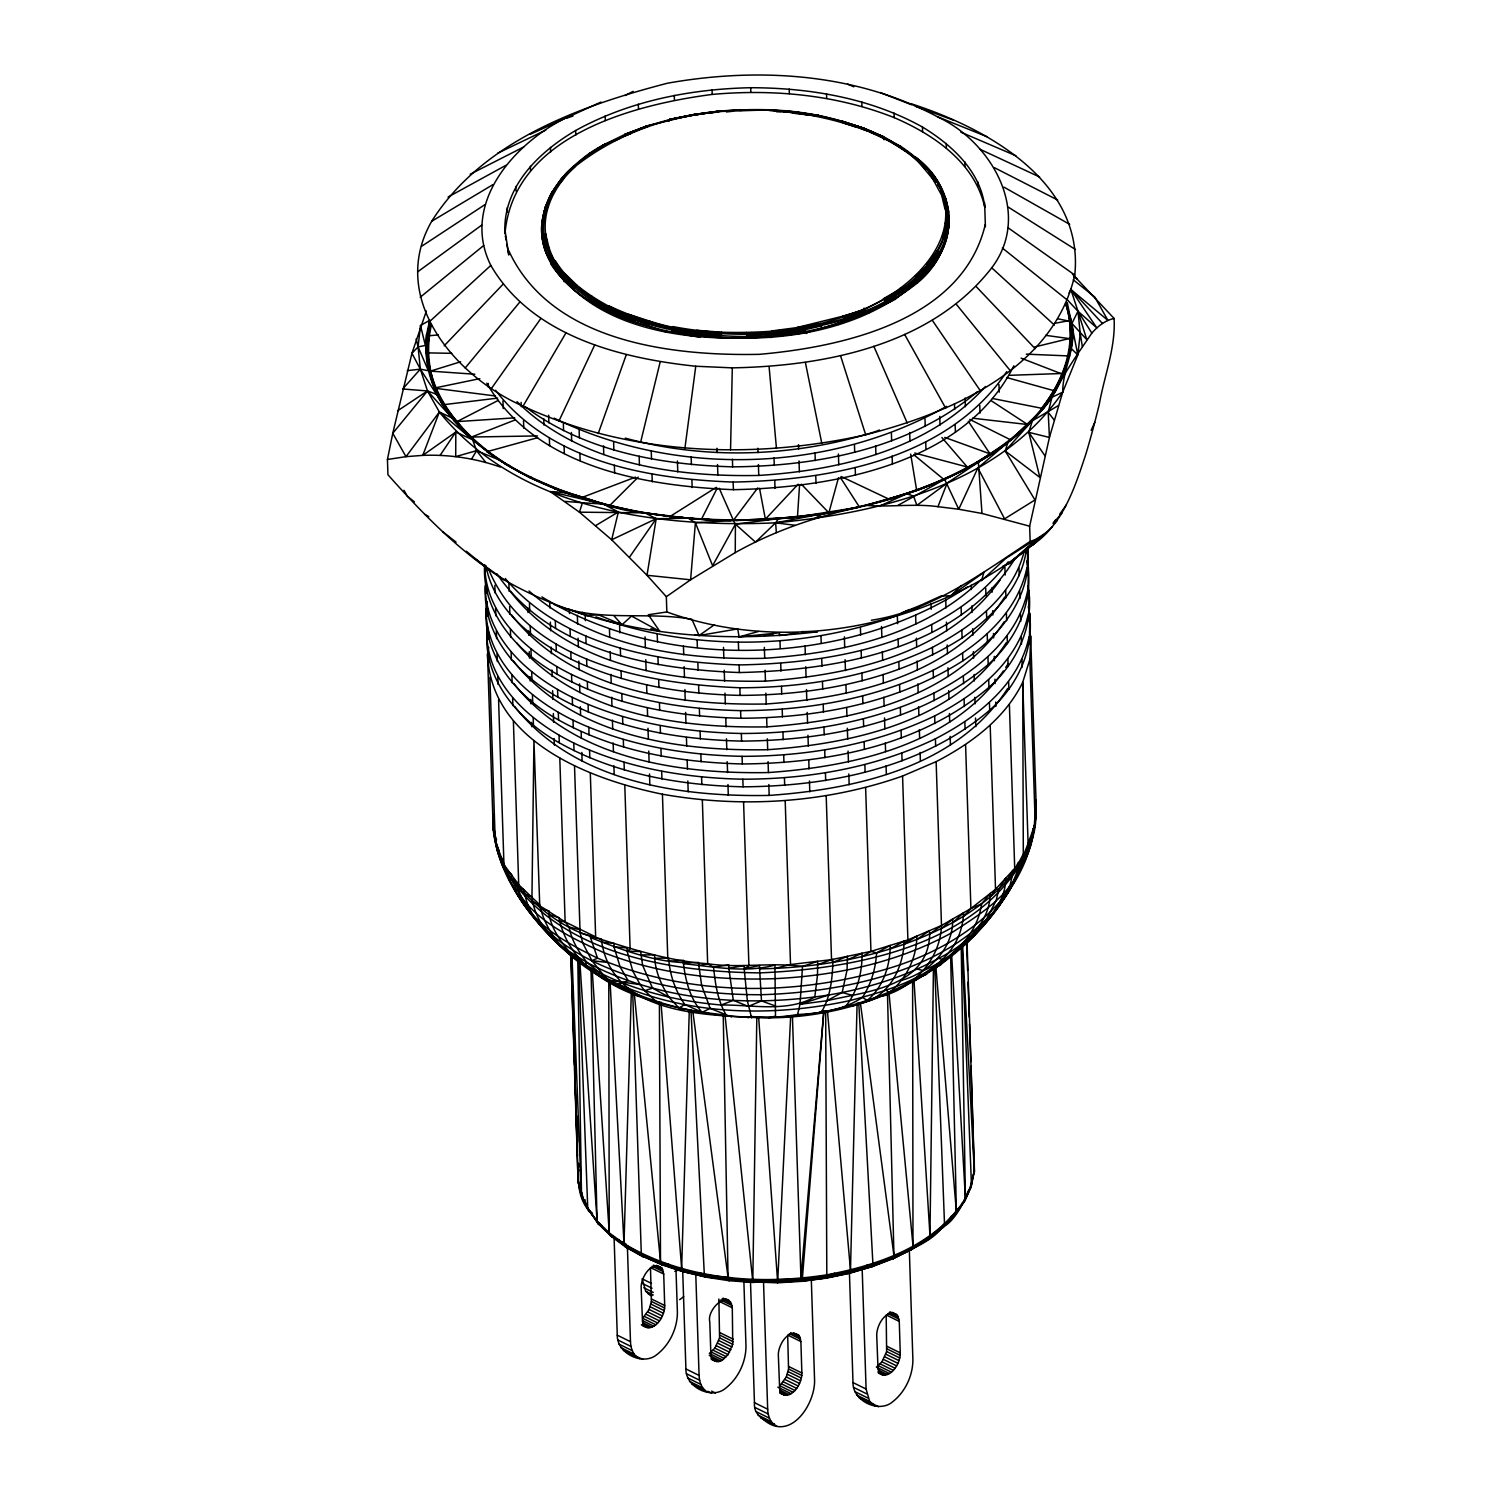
<?xml version="1.0" encoding="UTF-8"?>
<svg xmlns="http://www.w3.org/2000/svg" width="1502" height="1502" viewBox="0 0 1502 1502"><rect width="100%" height="100%" fill="white"/><g stroke="black" fill="none" stroke-linecap="round" stroke-linejoin="round"><path stroke-width="1.5" d="M1009.926 887.307L1013.925 881.693C967.438 970.161 866.391 1017.549 768.93 1017.83C709.395 1015.333 610.957 1016.948 601.288 938.9C568.376 932.742 539.631 909.968 517.232 885.692C501.124 866.992 492.337 842.716 492.844 818.064L487.512 654.215L488.713 647.287M731.568 1016.948L710.146 1008.368L701.622 985.256L698.411 962.425C661.255 964.997 624.719 950.822 590.455 937.567L597.552 958.145C688.498 996.22 792.962 996.821 886.8 968.959C953.507 949.433 1024.477 903.397 1033.489 828.728C1033.357 846.921 1023.106 863.969 1015.033 879.872M487.512 654.215C490.778 741.594 590.004 779.425 662.438 794.22L667.77 958.088L668.822 961.224L683.523 960.304L683.466 963.702C713.657 966.65 745.18 973.277 774.919 965.054L775.501 1016.103L768.93 1017.83M894.629 297.809C841.984 326.76 780.702 333.763 721.504 332.242L721.167 337.33C796.229 342.362 881.899 324.62 933.343 265.591C947.893 246.028 953.695 219.63 944.871 196.48L941.698 195.373L927.541 169.219L915.638 157.334L913.629 157.372C845.194 104.577 750.925 101.592 669.517 119.465L669.103 121.136M1072.428 274.115L1114.071 318.424C1115.779 347.6 1104.346 375.688 1099.314 404.151C1095.221 420.954 1090.846 437.702 1085.815 454.242C1074.775 487.662 1063.097 524.292 1032.437 545.076C932.254 625.902 789.357 655.98 666.832 611.952L666.344 596.707L690.601 579.81L735.248 552.623L735.417 524.16L733.22 520.387C640.49 518.697 541.133 500.053 469.506 437.063L439.373 412.017L427.488 390.952L420.353 369.135L411.942 353.308L426.38 310.989M751.601 1017.887L747.376 1000.858L744.185 968.809L759.486 965.561L759.599 968.865C826.307 967.626 894.122 954.559 953.113 922.359C993.423 899.698 1036.699 861.96 1035.61 811.624C1036.755 824.579 1033.564 838.266 1027.931 850.019M857.098 1003.073L850.47 1270.955L849.268 1273.377L848.405 1272.889L872.587 1266.055L872.944 1264.477L858.768 1002.942M574.515 765.889L580.091 932.742C621.922 945.772 663.49 960.642 707.667 963.74C739.191 968.508 771.202 962.031 802.537 966.462L817.632 961.299L817.52 974.911L814.779 997.065C786.616 1012.648 752.089 1004.631 721.204 1005.007C703.612 1003.486 686.114 1000.895 668.878 997.084C626.822 987.152 584.297 970.668 553.318 939.501C522.414 907.583 493.82 867.123 493.182 821.256M904.748 151.007L901.2 146.802L883.007 136.475L881.392 136.757C784.57 94.72 660.317 99.695 575.548 166.215L573.576 166.29C550.201 186.605 533.83 220.212 545.395 250.834C582.419 331.078 692.516 343.808 770.845 336.072L772.235 335.434C815.811 333.388 856.534 319.269 894.967 299.48C920.519 279.503 951.724 254.214 948.457 218.147M590.605 969.09C564.883 952.963 535.951 929.212 531.952 897.37L533.942 740.505L539.706 904.655C549.525 951.648 597.402 977.558 637.712 995.807L610.375 981.989C740.824 1049.842 930.189 1021.285 1009.964 889.597M823.885 1010.902L802.143 1281.319L801.58 1280.173M909.067 1249.833L928.105 1239.432L929.945 1236.653L933.455 967.626M802.143 1281.319L777.604 1282.821L752.784 1281.882L756.82 1017.361M772.235 335.434L771.69 330.928L796.342 327.68L842.885 316.19L844.049 318.03C914.943 301.264 993.535 219.555 915.638 157.334C959.478 188.388 957.75 251.041 916.764 283.409C884.227 309.318 845.307 322.348 805.635 332.693C769.719 337.462 731.756 340.56 695.989 335.321L696.778 330.271L721.504 332.242M680.012 1009.231L668.878 997.084L652.544 988.128L642.593 965.26L640.641 951.592L627.066 951.066L626.991 947.95L613.924 946.786L614.13 943.425L601.288 942.092M730.554 449.943L732.3 367.859C825.349 366.131 931.465 345.347 991.733 267.825C1032.681 213.641 992.202 142.258 937.586 116.837C855.539 72.941 757.759 67.102 667.432 83.23C579.622 106.022 482.461 141.019 431.712 221.245C387.929 297.527 454.43 376.232 523.034 406.141C629.357 455.463 752.408 459.931 865.678 434.791C950.597 412.919 1053.202 369.642 1074.775 275.035C1084.425 181.723 986.495 127.952 910.606 103.563M541.846 223.404C538.899 256.222 562.574 284.929 589.159 300.625C622.786 322.329 661.255 330.74 700.176 337.293L700.176 335.659M495.566 841.946L498.795 850.301L498.382 853.474L502.043 858.656C532.215 966.424 662.851 995.15 761.026 994.718C862.636 991.827 1000.276 959.628 1028.175 845.776L1022.712 682.34L1029.865 659.416L1030.672 636.304L1029.565 631.741M631.347 990.944L624.006 1243.637L625.452 1246.923L632.549 1249.457M684.724 1271.462L682.603 1271.537L681.645 1268.477L689.287 1010.433M912.615 981.106L912.991 1247.186L912.465 1248.838L891.925 1259.183L893.934 1255.503L887.494 994.437M668.878 997.084C661.03 984.486 654.609 969.973 654.609 954.934L640.584 954.897M818.139 1013.268L821.894 1011.259C830.512 996.633 832.202 979.041 832.915 962.407L847.466 956.305L847.053 969.992L842.171 992.503L826.907 1000.726L800.003 1004.331L797.543 1014.507C782.298 1017.154 766.095 1018.168 750.793 1016.403L747.977 1017.793M485.935 565.954C494.365 609.925 533.154 639.927 571.042 659.228C623.649 684.274 682.19 694.187 740.111 695.388C817.144 695.182 896.412 679.974 962.106 637.993C992.615 616.684 1022.224 586.775 1026.542 548.136M484.602 564.696C481.823 612.835 517.608 651.924 557.054 674.229C612.816 705.471 677.571 716.773 740.843 718.238C817.895 718.031 897.163 702.842 962.857 660.842C1000.952 636.172 1033.151 594.679 1027.612 547.179M1027.124 575.604L1027.762 546.784M486.085 581.03C479.157 631.103 516.463 674.191 557.805 697.078C613.567 728.32 678.322 739.622 741.594 741.106C828.353 740.486 920.538 722.18 988.203 664.522C1017.342 638.913 1035.141 599.561 1026.767 560.903M1027.875 598.472L1028.438 567.737M487.23 601.57C478.669 652.281 516.557 696.872 558.556 719.946C614.318 751.169 679.054 762.472 742.326 763.955C829.104 763.335 921.27 745.048 988.954 687.372C1017.549 662.194 1035.047 624.137 1028.081 586.024M1028.626 621.321L1029.189 590.586M487.568 626.728C480.64 676.82 517.946 719.909 559.288 742.795C615.05 774.037 679.805 785.339 743.077 786.823C829.855 786.203 922.021 767.897 989.687 710.221C1018.825 684.63 1036.624 645.278 1028.269 606.601M1029.358 644.17L1029.921 613.436M1033.92 831.845L1036.004 800.153L1030.672 636.304M655.848 1324.783L642.631 1318.268L649.127 1309.444L651.38 1301.464L650.479 1267.538L663.715 1274.053L664.691 1305.482C665.273 1316.634 653.483 1334.527 641.373 1324.783M722.5 1359.948C717.336 1364.248 710.052 1359.592 710.84 1353.189L709.77 1321.816C706.484 1309.688 728.921 1288.115 732.3 1307.81L732.751 1344.346L728.057 1354.616L722.5 1359.948L709.319 1353.452L714.877 1348.139L719.571 1337.869L718.876 1299.023M793.037 1392.279L779.82 1385.764L786.316 1376.94L788.55 1368.979L787.668 1335.053L800.885 1341.549L801.861 1372.997C802.293 1383.473 791.929 1400.822 780.007 1393.105M889.466 1373.56L876.379 1367.12L881.937 1361.788L886.631 1351.537L886.18 1314.982L899.266 1321.422L900.242 1352.851C900.656 1363.309 890.329 1380.657 878.407 1372.997M974.404 1170.358L969.898 1188.72L971.456 1184.947L962.106 945.922M557.542 186.229C563.119 172.411 577.519 163.943 588.408 154.462L607.296 143.929L606.038 143.629C564.189 164.056 522.339 216.476 552.323 262.812C589.235 317.185 660.223 330.158 721.167 337.33L671.582 331.566L666.362 332.017L666.419 330.365M431.487 324.582C423.883 356.838 431.656 391.834 452.008 417.95L439.373 412.017L405.972 456.664L387.441 459.481L387.929 474.707C422.569 513.778 459.65 551.647 503.959 579.772C598.209 633.825 711.216 644.677 817.482 631.779L801.974 631.61M847.748 959.684L862.092 953.244C862.261 971.944 857.604 991.94 845.438 1006.547L838.21 1009.438M777.623 1281.638L777.623 1282.839L790.69 1015.821M698.411 965.711L707.667 963.74L713.581 967.232C715.252 983.622 717.618 1000.801 726.273 1015.127C664.26 1008.499 573.895 989.18 558.894 917.666L549 914.455L549.3 911.151L539.969 907.696M864.439 1002.397C882.2 990.193 890.367 966.349 890.16 945.415L876.586 952.869C875.741 968.565 871.047 984.223 862.43 997.403C843.373 1010.208 819.529 1013.456 797.543 1014.507M825.668 1010.996L826.813 1275.855L826.288 1278.127L818.984 1278.484M892.526 1259.033C909.592 1249.101 934.113 1241.516 944.514 1224.055L934.77 967.626M950.635 954.953L956.38 1211.607L954.953 1215.174L951.085 1216.338M939.576 1228.392C951.498 1224.937 960.041 1208.979 965.411 1198.502L961.205 945.866M799.571 484.846L797.449 517.27C847.691 511.281 897.539 499.79 944.082 479.607L944.645 479.345C987.79 459.706 1030.278 432.351 1055.474 391.121C1065.594 370.6 1079.074 352.012 1091.841 333.087C1097.718 326.291 1105.134 320.452 1114.071 318.424M671.582 331.566L672.802 326.591C737.069 338.72 804.528 334.646 866.297 312.81L868.625 313.336L868.475 311.74M971.005 1066.232L973.878 1159.394M826.907 1000.726C866.147 991.564 928.424 986.945 929.7 934.056L941.491 925.514L970.912 908.503L981.632 903.847L990.269 893.427C989.874 923.749 963.908 945.903 938.637 958.332C904.561 977.107 866.842 988.523 828.616 995C747.583 1007.56 660.598 1001.383 587.113 962.575L584.053 963.965C560.34 943.951 527.859 923.73 524.273 890.048L517.232 885.692L517.214 882.575L511.262 877.881L511.694 874.652L506.136 869.921C499.509 851.897 490.534 833.572 493.576 813.821M958.896 1207.983C922.941 1255.879 859.163 1272.156 802.368 1279.084L800.96 1278.164L823.791 1010.902M1032.587 833.253L1032.963 829.029M1035.31 821.406L1032.418 835.375M863.087 1002.792C889.109 995.488 902.101 969.41 904.073 944.27L916.821 936.084C916.877 958.614 904.917 982.139 886.124 994.737M871.31 620.251C930.658 611.276 981.088 573.933 1030.147 541.415L1029.64 526.188L1049.429 437.457L1062.703 392.172L1077.835 354.904L1067.302 302.597L1065.631 303.46C1077.685 338.945 1067.133 379.011 1044.134 407.755L1010.715 439.898C966.537 473.937 913.836 494.609 859.839 507.019C816.468 516.538 774.037 530.769 735.248 552.623M630.953 133.528L624.494 135.969L625.489 134.129L647.7 126.487L625.489 134.129L605.4 143.929L588.408 154.462L587.47 156.377M537.434 435.918L469.506 437.063C443.841 413.688 424.841 380.907 426.099 345.329L418.082 346.887L411.942 353.308L392.773 433.252L405.972 456.664L422.757 455.369L439.373 412.017C518.378 509.741 657.444 528.047 775.633 522.827C880.228 513.027 999.675 484.151 1062.703 392.172C1062.609 368.647 1076.859 347.3 1071.921 323.418L1077.967 311.252L1070.832 289.435L1069.03 293.134M666.362 332.017L648.338 326.122L649.99 321.24C700.439 337.312 753.422 335.678 805.485 330.984L805.635 332.693M550.821 262.174L550.652 263.732C572.544 296.852 610.394 316.453 648.338 326.122M511.262 877.881C525.625 916.614 568.15 936.741 603.804 952.625C658.176 973.784 717.224 980.919 775.295 978.628C836.051 975.643 897.351 962.538 951.048 933.155C979.698 914.418 1019.332 891.343 1023.313 854.075L1022.712 682.34C1004.913 718.632 971.231 743.471 936.14 761.645L941.491 925.514C940.383 958.839 914.098 987.434 882.575 996.126M429.76 320.283L426.568 334.57L426.099 345.329L429.76 320.283L420.485 325.483L418.082 346.887L420.353 369.135L443.522 405.315L469.506 437.063M504.822 229.13C504.747 184.915 539.988 151.326 575.623 130.524C628.962 101.047 690.207 88.993 750.7 87.717C809.841 87.829 870.259 98.005 922.453 127.032C951.742 144.83 980.937 171.491 984.786 207.407C975.023 162.667 933.775 134.636 894.216 117.644C836.652 94.776 773.568 88.937 712.211 94.419C631.873 104.915 513.327 136.551 504.972 233.711L504.822 229.13L508.784 255.002L506.869 244.357M1067.753 300.269L1077.967 311.252L1080.238 333.482L1077.835 354.904L1071.151 348.464L1063.679 373.979L1054.442 391.496L1043.252 408.244L1032.362 420.785L1028.776 432.332L1039.853 477.448L1005.213 450.957L1007.936 442.358L969.053 467.46L944.082 479.607L913.798 454.749M438.434 334.927L429.403 335.716C424.371 359.466 430.436 384.174 442.583 404.827L497.65 398.105M941.698 928.386L952.643 919.055C953.657 948.626 928.912 972.977 901.538 980.318M564.076 281.7L564.264 280.085M813.821 519.016L822.852 513.703L765.476 519.767L735.605 520.462L797.28 516.988L859.839 507.019C807.907 518.509 754.473 522.076 701.396 519.373L731.005 520.443C662.495 519.317 593.309 507.056 531.22 477.223L530.356 477.561C476.04 451.802 420.297 399.72 426.568 334.57L429.403 335.716M953.113 922.359L963.571 912.747C961.186 970.517 896.6 988.185 850.207 1000.52C764.18 1019.163 668.296 1015.296 590.737 970.067L619.312 987.509L617.191 986.007M684.95 447.953L695.764 366.244L732.3 367.859M981.632 903.847C977.22 935.558 951.667 958.82 923.261 970.592L917.196 969.034M695.764 366.244C619.95 358.227 531.896 336.016 490.816 265.403C459.462 202.301 516.988 139.799 571.699 115.053M998.792 906.288L978.966 929.644C992.334 916.032 1006.058 897.933 1005.683 878.238L998.83 889.146L996.183 900.355L986.363 919.618L973.878 935.84L958.633 948.87L980.487 927.936M1029.64 526.188L981.989 513.459L978.346 461.921L991.151 454.261C942.054 485.277 885.767 502.381 829.085 512.989L828.822 512.933C765.926 522.452 701.659 522.189 638.857 512.069C608.254 510.004 580.805 491.623 550.314 491.642L579.453 512.182L644.865 512.839L656.186 518.716L647.005 575.285L666.344 596.707M1013.719 869.602L1010.114 885.016L999.656 904.974M1029.865 659.416L1035.197 823.265C1027.875 845.551 1018.919 866.842 1010.489 888.658M558.481 184.502L560.528 180.033L573.576 166.29L561.748 179.451M1055.305 323.23L1071.32 320.245L1065.631 303.46C1084.913 364.817 1040.417 422.794 991.151 454.261L944.72 437.382M484.789 570.403L485.578 565.785M486.272 616.12L487.474 609.192M1035.498 819.266L1036.004 800.153M542.015 236.809L542.804 234.8L545.564 233.542C542.522 207.52 556.866 183.188 575.548 166.215L561.936 178.776L551.516 193.045C539.65 215.105 537.829 242.704 551.91 264.427L555.289 260.672C575.867 293.904 612.985 311.703 648.526 324.357M770.902 337.65L770.845 336.072C703.143 339.02 631.253 328.957 576.956 285.305L573.971 289.529C552.436 268.764 534.562 235.345 548.399 205.661L545.32 206.938L541.828 224.924L546.953 203.784M1030.823 843.824L1032.005 837.478M589.159 300.625L591.863 296.213M492.844 818.064L493.557 814.478M387.441 459.481L392.773 433.252L427.488 390.952L436.519 394.313M592.501 1213.165C578.251 1203.609 576.975 1179.389 578.777 1163.712M588.765 1211.25C580.898 1197.301 575.604 1180.835 578.927 1164.763M840.594 121.437L863.575 128.139C887.738 137.489 910.137 151.383 928.443 169.651C980.844 233.899 903.153 301.02 842.885 316.19L865.133 309.374L902.233 289.642L903.322 292.402M970.592 1187.913L973.54 1174.17M541.846 222.615L545.32 206.938M606.864 312.059L607.09 308.792L609.192 305.939C644.302 322.573 682.546 332.167 721.167 335.528M588.408 154.462L605.4 143.929L587.789 155.006L604.987 144.586L646.573 126.074L624.926 134.391L646.573 126.074L669.911 119.503L694.243 115.016L669.517 119.465L693.793 114.452L718.895 111.749L709.395 113.194M693.417 115.185L718.745 111.242L693.567 114.603L646.573 126.074M757.74 487.906L733.295 520.518L695.407 522.79L688.31 518.209L669.517 516.5L701.396 519.373L717.186 488.15M1028.1 848.855L1030.841 837.234L1031.461 840.369M545.395 250.834L542.804 234.8L542.635 220.663L546.09 206.187M550.314 491.642L603.316 504.071L618.355 511.994L611.671 539.781L647.005 575.285L690.601 579.81L695.407 522.79L712.605 565.728L735.417 524.16L778.374 518.659L775.633 522.827L755.506 542.128L735.417 524.16M640.565 442.433L660.204 361.813M885.917 303.235L885.729 302.109C919.393 282.827 956.211 248.374 947.274 205.736M1044.904 455.688L1028.776 432.332L1049.429 437.457L1048.208 412.337L1051.944 397.317L1062.703 392.172M542.034 221.564L543.593 219.987C547.291 199.071 558.406 179.883 574.496 166.065M985.331 224.305C962.782 320.377 843.279 346.962 759.261 354.341C670.267 356.124 550.596 341.724 508.634 250.44M902.233 289.642L901.369 288.741L883.289 298.767L884.565 299.874C920.951 280.01 958.238 240.489 944.045 195.786M572.544 168.262L572.919 166.872M945.903 240.358L948.945 226.164L945.19 223.085M828.822 512.933L838.491 477.692M430.792 324.432C413.369 392.604 474.256 451.144 531.22 477.223M769.08 110.435L794.276 111.824L818.646 115.56L842.153 121.38L863.575 128.139L883.007 136.475L884.021 139.78M542.635 220.663L547.16 205.755M1013.831 365.812C964.566 464.268 833.178 487.681 733.408 489.69C644.733 486.047 535.05 467.329 486.817 383.198M488.544 569.051C527.052 663.171 650.253 684.199 739.848 687.766C805.879 687.766 872.624 676.144 932.423 647.381C971.813 626.672 1012.78 596.782 1024.195 551.384M484.77 565.09C485.146 616.383 529.042 653.389 571.53 674.454C624.137 699.5 682.678 709.432 740.599 710.634C806.63 710.615 873.357 698.993 933.174 670.23C974.779 648.808 1016.76 616.233 1026.88 568M485.277 585.63C484.864 637.881 528.948 676.013 572.281 697.322C624.888 722.349 683.429 732.281 741.35 733.483C807.381 733.464 874.108 721.861 933.906 693.079C975.511 671.676 1017.511 639.082 1027.631 590.849M486.028 608.498C485.597 660.73 529.68 698.862 573.013 720.171C625.621 745.217 684.161 755.13 742.082 756.332C808.114 756.332 874.859 744.71 934.657 715.947C976.262 694.525 1018.262 661.95 1028.363 613.698M486.761 631.347C486.348 683.579 530.431 721.73 573.764 743.021C626.372 768.066 684.912 777.998 742.833 779.2C808.865 779.181 875.591 767.56 935.408 738.796C977.013 717.374 1018.994 684.799 1029.114 636.566M638.857 512.069L603.316 504.071L582.438 502.757L579.453 512.182L611.671 539.781L656.186 518.716L688.498 518.209L644.865 512.839M945.359 238.799L944.533 237.917L948.682 225.131M1006.284 881.467L1012.799 870.465L1012.949 873.601L1023.313 854.075M992.484 398.481L1041.599 408.262C1060.543 384.212 1073.63 354.528 1071.921 323.418L1086.791 339.659L1077.967 311.252L1096.817 327.868L1070.832 289.435L1107.932 320.395L1094.733 296.983L1073.273 279.804M944.533 237.917L943.425 237.297L948.025 224.211M598.247 433.496L626.296 354.66M947.03 223.516L942.186 237.016L943.425 237.297M1023.895 857.267L1028.175 845.776M981.989 513.459L958.745 509.234L944.645 479.345L917.797 490.196L865.922 505.348C889.879 507.394 913.986 503.358 937.961 506.681L947.161 483.062L978.928 461.809M1030.691 844.837C985.838 944.533 857.924 968.752 759.768 972.883C667.32 971.832 553.581 953.169 502.888 866.185M544.888 208.421L551.084 194.49L560.359 181.029M963.927 1200.887L969.034 1189.396M962.087 1203.252L963.908 1202.182L971.456 1184.947M1091.147 430.342L1094.77 422.381M1007.936 442.358L977.877 467.948L958.745 509.234L937.961 506.681M558.8 421.311L594.717 344.916M1012.949 873.601L1018.337 862.336L1018.825 865.509M1006.302 892.977L996.051 907.602M969.447 1189.453L971.381 1185.998L963.908 1202.182M546.653 205.267L551.009 197.663M523.034 406.141L566.047 332.749M471.572 459.086L476.585 450.675L472.604 439.748L455.819 432.032L422.757 455.369C449.042 454.374 475.458 458.26 500.279 467.028M495.547 390.276C550.295 461.846 648.301 478.931 733.145 482.067C831.395 480.171 948.325 459.086 1006.734 371.614M505.216 578.439C561.804 645.278 655.867 662.025 739.115 664.917C835.356 663.302 946.467 642.706 1008.236 561.842M496.824 573.651C549.488 651.061 652.093 669.348 739.36 672.539C838.078 670.343 958.952 649.108 1015.164 558.368M1017.098 873.676L1021.529 866.297M605.4 143.929L597.927 149.693M873.676 1264.909L870.202 1266.599L872.587 1266.055M510.905 592.163C570.159 667.489 675.318 682.809 765.457 681.138C850.564 675.111 948.513 653.577 1000.426 579.565M511.656 615.031C570.91 690.338 676.069 705.677 766.208 703.987C853.155 697.867 954.427 675.262 1004.725 597.026M516.669 642.95C576.768 714.163 678.829 728.376 766.94 726.855C853.267 720.735 953.488 698.543 1004.275 621.678M513.14 660.73C572.393 736.055 677.552 751.394 767.691 749.705C854.638 743.584 955.929 720.979 1006.209 642.725M513.891 683.598C573.144 758.904 678.303 774.243 768.423 772.554C853.549 766.527 951.498 745.011 1003.392 671M1005.758 667.395L1008.142 663.79M514.623 706.447C573.895 781.772 679.035 797.093 769.174 795.422C856.14 789.282 957.412 766.677 1007.692 688.442M440.105 455.35L455.819 432.032L455.707 456.589L476.585 450.675L498.026 459.462L529.586 477.505L554.951 488.45L609.418 505.836L638.2 477.11M990.607 896.619L995.526 889.315L1014.714 868.381L1009.382 704.532M958.295 1208.753L943.031 1226.796M610.094 981.876L624.006 1243.637C684.349 1279.798 758.51 1285.318 826.813 1274.841C878.839 1265.078 935.746 1245.496 965.411 1198.502L951.667 955.047M954.164 1215.738L965.335 1199.554M954.953 1215.174L965.054 1200.53L971.081 1186.993L974.423 1171.128L966.988 940.515M551.516 193.045L561.072 179.264L563.588 178.757L552.267 192.35M629.545 557.092L656.186 518.716M491.605 388.248L540.889 318.424M1055.831 519.598L1053.202 523.259L1061.876 513.177M1059.774 514.097L1066.364 504.935M986.363 922.078L991.583 914.906M938.375 251.754L939.182 252.693L929.588 265.61L916.107 276.988L915.037 276.462L928.668 264.709L938.375 251.754L936.103 250.703M551.084 194.49L554.951 189.534M937.304 251.059L926.997 263.92L930.414 267.75L917.778 278.865L916.764 283.409L916.577 281.832M690.976 1010.302L704.288 1273.771L705.377 1277.076L707.142 1276.024M909.893 1250.039L912.465 1248.838M465.151 368.009L519.692 302.202M545.827 249.238L548.887 247.304C561.541 286.619 600.556 305.244 635.083 321.803M474.801 374.223L430.398 371.125L420.353 369.135L402.686 388.98L427.488 390.952L452.008 417.95M1002.81 566.216L1008.875 563.719L1047.382 531.971L1005.871 558.331L981.538 580.711L983.866 572.393L950.822 595.806L940.984 596.012L920.144 605.513L917.196 608.817L905.856 610.826M973.878 935.84L987.302 920.914M960.491 946.335L941.041 964.34L911.977 982.515M977.464 931.296L966.913 942.937L951.179 955.328M963.927 915.995L970.912 908.503L995.526 889.315L998.83 889.146M778.374 518.659L797.562 517.12L765.382 519.185L798.163 484.207M942.054 1226.946L950.747 1217.84M942.449 1227.998L956.042 1213.597M444.179 345.798L502.888 284.422M1040.548 536.758L1032.437 545.076L1028.269 546.916M517.007 401.654C579.565 463.686 674.21 477.148 758.754 475.439C840.256 470.276 928.668 449.398 985.425 386.483M528.986 590.981C592.896 646.893 682.509 660.242 764.706 658.289C841.364 653.276 923.599 635.064 980.599 580.223M1040.248 537.303L1032.437 545.076L1052.376 526.751M1054.291 523.297L1057.408 520.18L1053.259 523.86M950.822 595.806L961.224 585.517M980.75 925.889L983.998 922.735M893.897 1256.517L896.056 1254.47M669.779 516.65L716.304 487.324M567.437 952.287L568.714 951.104L587.113 962.575L614.318 984.354M429.103 322.048L490.816 265.403M916.107 276.988L917.046 277.832L933.005 264.014L933.343 265.591M1041.768 536.421L1008.875 563.719L1036.267 539.443L1030.147 541.415M420.203 297.246L483.682 245.521M926.434 1239.751L933.531 1234.1M944.214 1226.026C878.426 1280.061 785.997 1289.411 704.513 1275.63M927.316 1239.694L943.782 1226.834M524.874 406.535C583.94 451.144 660.26 464.775 732.657 466.84C818.665 466.164 910.081 448.347 977.502 391.628M967.645 586.794C846.997 666.175 665.78 673.121 541.903 596.895M943.894 960.848L923.486 975.662L926.865 974.085M841.158 476.51L888.508 498.946C939.37 484.207 988.673 461.039 1027.575 424.522L1029.058 424.296L1005.213 450.957L1034.991 499.959L1004.594 518.847L977.877 467.948M679.655 1299.699L683.71 1296.677M947.161 483.062L916.877 505.348L913.516 496.054L906.682 493.707M417.65 271.843L481.654 225.169M917.159 939.351L929.306 930.733L929.7 934.056M714.501 624.682L699.087 635.534L694.694 634.595M634.257 993.216L660.617 1262.619L662.194 1265.059L664.973 1264.29M397.636 410.797L427.488 390.952M1032.362 420.785L1058.384 405.596M421.518 246.347L484.752 204.76M1064.618 373.397L1009.25 375.331M910.681 1250.039L929.325 1238.361M723.251 1015.521L728.057 1277.432L729.409 1280.53M595.75 525.531L618.355 511.994M431.712 221.245L492.9 184.652M898.083 505.292L944.645 479.345M862.298 956.511L870.953 951.386L907.903 939.914L941.491 925.514M885.729 302.109L885.26 300.944L902.89 290.731M554.144 418.138C675.675 477.448 828.86 472.923 946.56 406.347M682.396 1009.757L678.923 1007.973L684.837 1004.538L702.147 1012.31L710.146 1008.368M890.517 948.795L903.941 941.134L904.073 944.27L907.903 939.914L902.571 776.046L936.14 761.645M935.802 967.344L941.041 964.34L936.591 966.387M448.047 197.062L505.986 165.276M934.788 967.757L941.041 964.34M885.053 995.15L889.391 992.784L885.917 990.062M454.374 421.236L456.965 421.63L498.345 400.339M646.386 1256.292L643.138 1256.855L625.452 1246.923M625.02 95.508L633.131 91.378M470.182 174.213L523.729 146.971M555.721 488.075L554.276 488.432L564.639 492.055M614.562 140.831L620.364 137.977M891.925 1259.183L911.977 1249.439M497.706 153.185L545.77 130.13M530.075 134.373L601.007 102.061M878.989 506.362L907.077 493.67M1069.762 355.974L1026.298 354.153M624.494 135.969L630.408 133.396M634.351 131.669L644.227 127.37M595.881 616.871C697.792 653.295 814.14 650.103 914.136 608.854M775.633 1006.077L761.495 1000.914L748.315 1006.396L733.314 1000.351L721.204 1005.007M627.629 991.376L617.866 984.336L628.155 980.693L620.176 967.025L613.924 946.786M889.391 992.784L868.4 1001.196L862.43 997.403M626.747 134.185L644.039 127.351M901.482 612.854L920.144 605.513M471.008 437.232L515.299 419.865M879.44 430.023L875.178 431.694C794.746 456.871 706.804 460.419 625.301 438.133M635.496 477.148L580.898 497.894M1051.944 397.317L1043.252 408.244L1041.599 408.262M869.583 1266.092L873.375 1264.646M870.202 1266.599L876.304 1264.29M882.406 1261.962L888.508 1259.652M893.446 1258.113L870.803 1266.918L848.855 1273.227M871.348 1267.012L893.033 1258.676M817.82 964.659L831.526 959.647L870.953 951.386L876.586 952.869M868.043 1000.37L853.605 1005.645L845.438 1006.547M771.859 331.811C803.964 329.727 835.037 320.32 865.133 309.374L866.297 312.81M844.762 320.977L844.481 319.231L866.128 311.665M1055.474 391.121L1006.64 377.528M826.813 1275.855L834.699 1273.208M566.667 118.151L572.994 116.048M828.616 995L800.003 1004.331L802.537 966.462M624.794 785.208L630.127 949.057L627.066 951.066L632.83 971.137L640.171 984.617L644.583 990.7L652.544 988.128M537.66 437.683L486.986 451.689L507.094 465.207L508.878 465.019M1034.784 346.943L1072.578 337.725L1071.151 348.464L1070.25 320.846M662.438 794.22C742.307 808.395 825.893 803.044 902.571 776.046M430.398 371.125L460.645 361.775M699.5 1013.118L702.147 1012.31C690.169 999.149 685.607 980.937 683.466 963.702M898.722 146.464L900.543 146.295C915.413 155.945 928.536 168.186 938.356 182.925L940.214 188.107L937.548 184.502M843.504 316.978L865.734 310.463M674.811 1271.405L678.679 1269.847L674.924 1267.988M849.268 1273.377L872.249 1266.58M553.994 604.405C598.134 622.786 646.198 611.032 691.896 619.275L699.087 635.534L737.726 628.906L739.097 636.923L758.51 631.46M682.715 1271.387L685.907 1368.96C685.438 1386.215 709.151 1398.85 723.476 1389.819C737.388 1380.131 745.874 1363.159 745.987 1346.28L743.865 1281.244M775.032 968.433L790.521 964.528L831.526 959.647L832.915 962.407L832.859 959.384M821.669 327.643L821.106 324.639L797.093 330.252L772.009 332.937M821.444 325.859L797.299 331.51L772.141 334.195M434.285 388.098L479.851 378.635M543.593 219.987L545.395 219.592M850.207 1272.494L826.663 1277.376L777.567 1282.107M825.762 1278.014L849.963 1273.001M826.044 1278.183L849.644 1273.302M669.235 119.86L691.22 115.616M776.346 532.628L775.633 522.827L822.852 513.703M696.496 336.129L700.89 335.359M733.314 1000.351L728.827 968.264L744.11 965.655L744.185 968.809L748.916 965.899L743.584 802.049M821.106 324.639L820.674 323.55L796.342 327.68L797.374 332.674L746.663 335.753L746.719 337.556M942.899 1225.35L944.458 1225.088M618.261 1239.432C650.366 1263.971 692.441 1275.198 732.131 1277.751M718.613 111.167L695.708 114.828L718.538 111.542L769.399 109.853L818.646 115.56L794.276 111.824L769.249 109.928M713.581 967.232L728.789 964.847L728.827 968.264M666.832 611.952L648.301 614.75L659.866 631.46L650.91 628.7M798.407 632.849L779.294 635.59L779.613 632.793L739.097 636.923M969.053 467.46L914.699 453.041M818.703 1277.902L823.002 1277.338M808.207 1279.911L814.685 1279.066M801.899 1281.168L826.494 1277.845M802.03 1281.356L826.288 1278.127M590.455 937.567L595.656 936.91L590.305 773.061M866.71 1265.266L872.944 1264.477M407.249 370.656L420.353 369.135M614.506 1236.897L610.788 1236.202L609.23 1232.823L592.257 970.724M726.499 111.955L733.07 111.223M739.641 110.472L743.978 110.209M763.974 635.421L772.986 634.633M456.965 421.63L514.698 417.838M728.113 1278.427L752.615 1280.38L802.368 1279.084M790.69 1280.831L797.224 1280.436M782.016 1281.976L752.784 1281.882L704.738 1276.306M790.784 1281.431L801.749 1280.774M802.237 1281.056L752.896 1282.351L705.039 1276.794M937.548 182.268L935.295 182.024L914.68 157.166M614.093 1237.61L617.266 1335.184C616.815 1352.457 640.547 1365.093 654.891 1356.062C668.803 1346.393 677.289 1329.401 677.402 1312.523L675.956 1268.401M864.138 129.698L863.575 128.139L841.195 121.005L862.993 127.914L882.237 136.4M849.381 1271.086L853.005 1382.591C852.535 1399.808 876.135 1412.406 890.442 1403.431C904.317 1393.743 912.784 1376.79 912.897 1359.93L909.348 1250.734M917.797 490.196L916.577 489.821L910.681 454.092M733.22 520.387L765.476 519.767M654.496 958.276L667.77 958.088M451.745 353.327L426.249 352.857M553.299 191.974L554.482 191.974M752.615 1280.38L777.51 1280.605M590.737 615.613L586.118 615.52L568.469 608.967M776.459 111.749L781.021 111.937M721.242 334.27L696.121 332.9L671.976 328.544M721.354 333.125L696.346 331.679L672.352 327.436M564.921 501.386L582.438 502.757M728.827 1280.68L753.328 1282.445M530.356 477.561L507.094 465.207M802.387 332.993L806.837 333.388M787.837 111.899L776.384 110.848L818.233 115.616M640.171 984.617L609.023 980.205M803.589 114.359L807.982 114.809M812.375 115.26L818.984 115.954L794.802 113.457M607.991 962.5L591.938 960.698L582.889 943.406L580.091 932.742M972.62 418.194L1027.575 424.522L991.489 400.884M436.594 388.474L495.491 395.984M775.633 522.827L794.99 525.287M1045.692 335.34L1070.457 338.776M601.607 1225.482L598.059 1223.811L597.064 1221.013L579.716 960.078M705.377 1277.076L729.108 1280.718M558.725 920.895L565.127 921.89L595.656 936.91M948.776 211.951L947.856 210.055L945.021 209.135L941.698 195.373M1010.715 439.898L969.748 419.415M660.617 1262.619L668.728 1264.271M1057.558 318.743L1068.992 321.109M859.839 127.858L883.007 136.475M651.136 1000.914L656.956 1002.191L644.583 990.7M671.713 329.783L695.989 335.321M681.927 1270.335L704.964 1275.498M682.227 1271.03L706.672 1276.587M706.222 1276.963L684.142 1271.8L661.18 1264.196M682.603 1271.537L705.79 1277.132M626.353 1352.063L643.006 1359.404M694.975 1385.839L704.081 1389.444M750.512 1281.882L754.455 1402.68C753.328 1415.184 764.48 1420.986 774.525 1424.103M763.523 1419.578C790.127 1442.765 815.304 1404.239 814.572 1380.038L811.249 1277.826M589.235 154.312L590.192 154.537M531.614 900.618L565.127 921.89L569.089 926.997L579.847 929.738M609.943 505.592L581.481 497.894L554.276 488.432M842.171 992.503L852.929 995.526M648.883 323.137L627.066 316.715L607.615 307.647M649.408 322.048L627.629 315.589L608.348 306.652M938.637 958.332L942.956 959.628M844.65 123.371L855.708 126.957M649.99 321.24L628.681 314.331L626.634 319.081L607.09 308.792M660.842 1263.482L682.678 1270.786M661.631 1264.722L683.56 1271.931M841.74 120.967L883.589 136.926L870.634 132.12M625.489 134.129L626.559 134.523M915.45 106.323L953.15 120.029M1021.097 358.152L1062.534 374.205M880.397 92.58L911.338 104.708M937.586 116.837L986.833 136.607M870.071 132.12L900.543 146.295M528.948 477.073L564.17 491.999M699.256 1272.588L704.363 1274.766M960.811 132.157L1015.84 155.72M678.923 1007.973L683.898 1010.114M664.241 1264.797L641.561 1255.184L624.419 1245.571M632.661 990.963L641.316 1254.301L641.955 1255.916L663.508 1265.097M641.955 1255.916L662.814 1265.191M847.579 84.112L853.793 86.797M608.592 980.881L602.189 978.009L606.113 979.398L602.753 977.032M585.142 1199.948L584.09 1199.478L586.794 1205.073M979.867 149.205L1039.609 176.992M892.601 1312.354L897.52 1315.452L899.266 1321.422M890.048 1311.79L897.52 1315.452M889.09 1312.523L898.421 1317.123M887.795 1313.612L899.003 1319.131M887.156 1346.412L900.242 1352.851M887.062 1348.909L900.149 1355.348M886.631 1351.537L899.717 1357.958M885.88 1354.222L898.966 1360.643M884.828 1356.869L897.896 1363.309M883.495 1359.423L896.563 1365.862M881.937 1361.788L895.004 1368.228M880.191 1363.91L893.277 1370.35M878.332 1365.712L891.399 1372.133M878.163 1369.974L887.513 1374.555M878.126 1371.439L885.598 1375.119M878.182 1372.452L883.796 1375.212M725.616 1298.723L729.371 1300.582M656.318 1265.304L661.969 1268.101L663.715 1274.053M723.044 1298.141L730.573 1301.84M793.488 1332.818L799.158 1335.597L800.885 1341.549M653.426 1265.116L662.87 1269.753M722.049 1298.873L731.474 1303.511M790.615 1332.612L800.059 1337.268M652.131 1266.186L663.452 1271.762M720.753 1299.962L732.056 1305.52M789.301 1333.682L800.641 1339.258M719.12 1301.314L732.3 1307.81M651.53 1283.459L642.124 1278.822L645.71 1291.269L651.173 1295.7M853.005 1382.591L866.091 1389.031L869.677 1401.46L875.14 1405.91M642.631 1283.59L652.056 1288.228M853.53 1387.36L866.598 1393.8M643.851 1287.777L653.257 1292.415M854.732 1391.547L867.818 1397.986M645.71 1291.269L653.257 1294.968M856.609 1395.039L869.677 1401.46M865.509 1400.296L878.576 1406.736M648.188 1293.935L651.943 1295.775M859.069 1397.705L872.155 1404.126M651.474 1298.986L664.691 1305.482M720.096 1332.743L733.276 1339.24M788.644 1366.482L801.861 1372.997M651.38 1301.464L664.597 1307.979M720.002 1335.24L733.183 1341.737M788.55 1368.979L801.786 1375.475M650.948 1304.093L664.166 1310.608M719.571 1337.869L732.751 1344.346M788.118 1371.608L801.355 1378.104M650.178 1306.778L663.415 1313.292M718.82 1340.554L732 1347.031M787.367 1374.292L800.585 1380.789M649.127 1309.444L662.344 1315.94M717.768 1343.22L730.948 1349.697M786.316 1376.94L799.533 1383.455M647.794 1311.997L661.03 1318.493M716.435 1345.773L729.615 1352.251M784.983 1379.493L798.2 1386.008M646.236 1314.363L659.472 1320.859M714.877 1348.139L728.057 1354.616M783.424 1381.859L796.642 1388.374M644.508 1316.484L657.726 1322.98M713.131 1350.242L726.311 1356.738M781.678 1383.98L794.915 1390.476M711.272 1352.044L724.452 1358.521M642.574 1320.615L653.914 1326.191M777.867 1387.191L791.103 1393.706M642.518 1322.549L651.962 1327.205M709.244 1355.386L720.547 1360.943M779.688 1390.045L789.132 1394.701M642.499 1324.032L650.047 1327.749M711.103 1357.789L718.632 1361.507M779.669 1391.528L787.236 1395.264M644.471 1325.984L648.244 1327.843M711.178 1358.822L716.83 1361.601M779.763 1392.561L785.415 1395.339M711.422 1359.366L715.177 1361.225M617.266 1335.184L630.483 1341.68C630.709 1348.252 633.074 1355.762 639.57 1358.578M685.907 1368.96L699.087 1375.438C699.312 1381.99 701.659 1389.519 708.155 1392.335M754.455 1402.68L767.672 1409.195C767.897 1415.748 770.263 1423.258 776.759 1426.074M617.791 1339.953L631.009 1346.468M686.414 1373.729L699.594 1380.225M754.962 1407.468L768.198 1413.964M618.993 1344.159L632.229 1350.655M687.634 1377.935L700.814 1384.412M756.182 1411.655L769.399 1418.17M711.61 1391.134L715.384 1392.992M620.87 1347.632L634.088 1354.147M689.512 1381.408L702.692 1387.886M758.059 1415.147L771.277 1421.643M707.836 1391.303L711.61 1393.143M623.349 1350.298L636.566 1356.813M691.971 1384.074L705.151 1390.552M760.519 1417.813L773.755 1424.309M994.343 167.642L1057.69 200.029M524.029 893.258L531.952 897.37L539.706 904.655M659.866 631.46L631.516 616.064L622.016 624.757L598.585 614.844L586.118 615.52L582.701 612.347M588.934 968.414L599.392 974.667M644.658 1256.986L627.892 1247.561L609.343 1233.855M624.87 1246.322L643.851 1257.024M1003.974 187.149L1069.706 224.361M424.728 514.341L428.802 516.65M1073.648 276.762L1077.328 278.846L1073.836 275.805M617.866 984.336L636.285 995M896.337 1314.194C884.941 1309.669 876.567 1325.722 876.717 1335.428L878.032 1369.073L882.143 1374.837M783.781 1394.964L779.669 1389.219L778.355 1355.555C777.679 1345.773 788.4 1327.411 799.158 1335.597M646.592 1327.468L642.499 1321.722L641.166 1288.059C640.49 1278.277 651.211 1259.896 661.969 1268.101M618.261 622.56L622.016 624.757L614.168 616.064M889.822 141.207L904.993 150.613M913.235 157.09L929.062 170.402L934.15 178.813M900.393 288.14L901.369 288.741M586.681 1206.181L597.195 1222.046L599.767 1223.642M1008.555 207.295L1075.432 249.52M589.479 298.917L606.827 309.975M486.986 451.689L507.939 465.32M503.959 579.772L475.064 558.763M1008.03 227.741L1074.775 275.035M564.902 949.151C534.543 924.312 511.112 890.479 498.382 853.474M908.372 153.091L916.802 159.25L916.351 157.879M622.936 1241.966L626.39 1244.482M578.608 960.266L587.733 1208.397L597.064 1221.013L609.23 1232.823L625.264 1244.764M609.662 1234.775L626.991 1247.561M610.15 1235.564L626.165 1247.336M489.352 570.047L466.296 551.215M585.667 964.322L587.169 967.438L567.587 952.737L558.2 943.218M580.861 1185.998L578.232 1182.543M442.602 531.652L456.101 542.147M594.041 970.743L596.031 972.301M472.604 439.748L487.906 451.839M1002.378 248.037L1067.734 300.381M414.421 501.875L407.267 496.148L403.963 490.29M501.856 861.791L518.716 884.734L531.952 897.37M550.502 935.652L539.237 922.416M575.904 285.887C559.138 273.383 548.343 254.289 543.762 234.068M575.003 286.769L562.199 275.223L553.074 261.836M579.19 960.21L587.169 967.438M545.282 928.856L534.186 917.628L529.493 910.343M991.733 267.825L1054.442 325.089M913.629 157.372L925.889 169.294L927.541 169.219L936.497 181.949M576.956 285.305L564.696 273.402L561.504 277.401L552.323 262.812M597.195 1222.046L612.478 1236.935M597.533 1222.985L611.577 1236.672M801.317 484.207L828.522 512.445M574.346 287.84L562.199 275.223L554.107 261.085M570.854 955.047L578.082 1181.492L583.189 1198.84L581.556 1192.081M976.3 286.713L1035.16 348.671M1070.832 289.435L1102.449 323.418M864.025 308.173L865.133 309.374M602.978 974.46L591.938 960.698L597.552 958.145C565.578 942.317 527.221 922.866 517.232 885.692L518.716 884.734L513.384 720.885M941.885 437.533L967.476 467.253M526.601 906.814L518.246 893.859M956.342 304.324L1010.264 370.656M568.714 951.104C559.87 940.383 551.647 928.311 549 914.455M516.256 882.838L518.753 885.992M938.356 182.925L929.287 171.378L938.863 184.352M476.585 450.675L485.803 462.466M1048.208 412.337L1054.141 420.016M587.113 962.575C578.814 952.137 571.436 940.308 569.089 926.997M590.38 1212.546L599.58 1225.012M598.735 1224.487L587.733 1208.397M917.046 277.832L917.778 278.865M512.144 885.091L515.806 890.348M932.31 320.32L980.243 390.633M684.837 1004.538C675.374 991.001 669.685 974.704 668.653 958.201M968.321 421.273L990.25 454.205M884.565 299.874L885.26 300.944M937.792 184.389L940.214 188.107L939.952 186.605M840.369 477.486L859.275 506.812M1077.967 311.252L1091.841 333.087M577.932 1168.425L579.002 1170.715M904.617 334.402L945.678 408.187M941.266 190.078L945.396 197.945M589.497 1211.964L581.387 1195.141L571.943 955.403M719.176 488.244L733.37 520.218M873.826 346.267L907.227 423.001M428.201 370.299L418.082 346.887L416.167 338.945M941.059 190.228L943.556 196.593M945.209 200.836L948.025 211.594M509.91 881.392L506.136 869.921M496.542 839.937L493.313 829.817M844.049 318.03L844.481 319.231M939.182 252.693L939.689 254.289M840.538 355.711L865.678 434.791M502.25 865.171L496.843 849.494L494.327 830.062M942.937 195.391L946.861 209.435M542.804 234.8L546.597 248.337M821.894 1011.259L822.251 1012.573M948.513 210.937L944.871 196.48L947.856 210.055M943.838 244.995L944.232 246.553M420.485 325.483L425.254 344.897M1026.842 547.93L1027.95 552.492M1028.326 593.647L1029.433 598.209M548.887 247.304L545.564 233.542L547.667 247.661M579.171 1184.477L582.438 1198.07M842.153 121.38L842.434 122.657M805.391 362.526L821.801 443.315M759.524 488.319L765.382 519.185M542.203 235.758L543.517 243.042M505.348 235.833L506.118 240.095M948.945 226.164L948.926 225.375M1080.238 333.482L1082.341 346.662M577.932 1167.655L577.857 1162.98L578.082 1168.706M581.518 1196.193L577.801 960.06M860.383 1002.867L893.934 1255.503M692.985 1012.555L728.057 1277.432M838.36 322.836L838.548 324.507M725.034 1015.314L752.577 1279.385M888.902 992.09L913.028 1246.172M827.433 1010.977L850.47 1269.941M769.08 366.601L776.459 448.385M935.934 967.551L956.38 1211.607M660.936 1002.078L681.645 1268.477M761.495 1000.914L759.599 968.865M1036.136 806.142L1035.911 803.044L1036.286 814.704M758.641 1017.211L777.473 1279.61M914.023 980.994L929.982 1235.639M962.613 945.622L974.347 1172.18L974.254 1157.291M966.518 940.158L967.607 970.499M968.02 982.177L969.259 1017.192M969.522 1024.195L970.836 1061.557M1026.26 548.943L1026.392 552.755M1018.976 568.056L1019.238 575.679M1019.727 590.924L1019.971 598.528M1020.478 613.774L1020.722 621.396M1021.21 636.623L1021.473 644.245M1021.961 659.491L1022.205 667.095M998.961 384.55L999.206 392.172M1004.913 567.399L1005.157 575.022M1005.664 590.248L1005.908 597.871M1006.396 613.098L1006.64 620.72M1007.147 635.966L1007.391 643.588M1007.88 658.815L1008.142 666.437M1008.631 681.683L1008.875 689.287M984.636 202.826L985.406 226.727M991.996 587.826L992.127 592.182M992.728 610.676L992.878 615.031M993.479 633.544L993.629 637.881M994.23 656.393L994.362 660.749M994.962 679.242L995.113 683.598M995.713 702.11L995.864 706.466M977.746 181.836L977.896 186.417M979.773 405.484L980.017 413.106M985.725 588.333L985.969 595.956M986.457 611.183L986.72 618.805M987.208 634.051L987.452 641.654M987.959 656.9L988.203 664.522M988.692 679.749L988.954 687.372M989.442 702.617L989.687 710.221M990.193 725.466L995.526 889.315M964.847 161.878L964.979 166.44M965.11 398.03L965.392 406.723M971.212 585.217L971.362 589.573M971.888 605.907L972.094 612.422M972.639 628.756L972.845 635.29M973.371 651.605L973.596 658.139M974.122 674.473L974.329 680.988M974.873 697.322L975.08 703.856M975.53 717.994L975.831 726.705M946.241 143.441L946.391 148.022M954.483 403.719L954.671 409.445M955.159 424.672L955.403 432.294M961.111 607.521L961.374 615.144M961.862 630.371L962.106 637.993M962.613 653.239L962.857 660.842M963.345 676.088L963.589 683.71M964.096 698.937L964.34 706.56M964.847 721.805L965.091 729.409M965.579 744.654L970.912 908.503M939.745 416.411L940.027 425.122M945.716 599.26L945.997 607.953M946.448 622.11L946.729 630.821M947.199 644.959L947.48 653.67M947.95 667.827L948.231 676.52M948.682 690.676L948.964 699.388M949.433 713.525L949.715 722.237M950.165 736.393L950.466 745.086M922.453 127.032L922.585 131.613M924.988 418.814L925.232 426.437M925.72 441.682L925.964 449.286M930.996 603.56L931.184 609.286M931.672 624.513L931.935 632.135M932.423 647.381L932.667 654.985M933.174 670.23L933.418 677.853M933.906 693.079L934.169 700.702M934.657 715.947L934.901 723.551M935.408 738.796L935.652 746.419M909.686 432.482L909.968 441.194M915.638 615.332L915.92 624.025M916.389 638.181L916.671 646.893M917.121 661.03L917.403 669.742M917.872 683.898L918.154 692.591M918.604 706.747L918.905 715.459M919.355 729.596L919.637 738.308M920.106 752.464L920.388 761.157M894.065 113.063L894.216 117.644M891.399 433.214L891.644 440.837M892.132 456.082L892.395 463.686M897.351 616.064L897.595 623.687M898.102 638.913L898.346 646.536M898.834 661.781L899.097 669.385M899.585 684.63L899.829 692.253M900.336 707.48L900.58 715.102M901.069 730.347L901.313 737.97M901.82 753.197L902.064 760.819M875.647 445.831L875.929 454.543M881.524 626.503L881.881 637.392M882.35 651.53L882.632 660.242M883.082 674.398L883.364 683.11M883.833 697.247L884.115 705.959M884.509 717.937L884.866 728.808M885.316 742.964L885.598 751.676M886.067 765.813L886.349 774.525M861.81 101.911L861.96 106.473M854.45 444.686L854.694 452.309M855.201 467.554L855.445 475.158M860.402 627.536L860.665 635.158M861.153 650.385L861.397 658.007M861.904 673.253L862.148 680.875M862.636 696.102L862.899 703.725M863.387 718.951L863.631 726.574M864.138 741.819L864.382 749.442M864.87 764.668L865.133 772.291M865.621 787.517L870.953 951.386M826.551 93.837L826.701 98.4M838.398 453.98L838.754 464.869M844.368 636.829L844.706 647.7M845.1 659.678L845.457 670.568M845.926 684.705L846.208 693.417M846.659 707.573L846.94 716.266M847.335 728.245L847.691 739.134M848.086 751.094L848.442 761.983M848.818 773.962L849.174 784.833M862.148 1268.232L866.091 1389.031M815.023 452.966L815.267 460.588M815.774 475.815L816.018 483.437M820.974 635.815L821.218 643.419M821.725 658.665L821.97 666.287M822.458 681.514L822.72 689.136M823.209 704.382L823.453 712.004M823.96 727.231L824.204 734.853M824.692 750.08L824.955 757.703M825.443 772.948L825.687 780.571M826.194 795.797L831.526 959.647M789.188 89.069L789.339 93.631M798.501 444.667L798.632 449.023M799.026 461.001L799.383 471.891M805.053 646.029L805.335 654.722M805.729 666.7L806.086 677.59M806.461 689.549L806.818 700.439M807.212 712.417L807.569 723.288M807.963 735.267L808.32 746.156M808.771 760.294L809.052 769.005M809.447 780.984L809.803 791.854M792.418 1015.878L800.96 1278.164M774.018 457.847L774.262 465.47M774.769 480.696L775.013 488.319M779.97 640.697L780.214 648.301M780.721 663.546L780.965 671.169M781.472 686.395L781.716 694.018M782.204 709.263L782.448 716.867M782.955 732.112L783.199 739.735M783.687 754.962L783.95 762.584M784.438 777.829L784.682 785.433M785.189 800.679L790.521 964.528M750.7 87.717L750.85 92.298M757.872 448.234L758.003 452.59M758.397 464.55L758.754 475.439M764.349 647.4L764.706 658.289M765.1 670.249L765.457 681.138M765.851 693.117L766.208 703.987M766.658 718.144L766.94 726.855M767.334 738.815L767.691 749.705M768.085 761.683L768.423 772.554M768.817 784.532L769.174 795.422M763.504 1281.431L767.672 1409.195M732.413 459.218L732.657 466.84M733.145 482.067L733.408 489.69M738.364 642.067L738.608 649.671M739.115 664.917L739.36 672.539M739.848 687.766L740.111 695.388M740.599 710.634L740.843 718.238M741.35 733.483L741.594 741.106M742.082 756.332L742.326 763.955M742.833 779.2L743.077 786.823M712.061 89.838L712.211 94.419M716.998 448.234L717.149 452.59M717.524 464.55L717.881 475.439M723.495 647.4L723.851 658.289M724.227 670.249L724.584 681.138M724.978 693.117L725.335 703.987M725.785 718.144L726.067 726.855M726.461 738.815L726.818 749.705M727.212 761.683L727.569 772.554M727.963 784.532L728.301 795.422M691.164 457.04L691.408 464.662M691.915 479.908L692.159 487.53M697.116 639.89L697.379 647.512M697.867 662.757L698.111 670.361M698.618 685.607L698.862 693.229M699.35 708.456L699.613 716.078M700.101 731.324L700.345 738.928M700.852 754.173L701.096 761.796M701.584 777.022L701.847 784.645M702.335 799.89L707.667 963.74M674.285 95.358L674.417 99.939M677.421 461.001L677.778 471.891M683.448 646.029L683.729 654.722M684.123 666.7L684.48 677.59M684.874 689.549L685.231 700.439M685.607 712.417L685.963 723.288M686.433 737.444L686.714 746.156M687.184 760.294L687.465 769.005M687.841 780.984L688.198 791.854M695.82 1275.555L699.087 1375.438M651.267 451.389L651.511 459.011M651.999 474.256L652.262 481.86M657.219 634.238L657.463 641.861M657.97 657.087L658.214 664.71M658.702 679.955L658.946 687.559M659.453 702.805L659.697 710.427M660.204 725.654L660.448 733.276M660.936 748.522L661.18 756.126M661.687 771.371L661.931 778.994M638.331 104.145L638.481 108.726M639.139 456.157L639.42 464.869M645.034 636.829L645.391 647.7M645.766 659.678L646.123 670.568M646.592 684.705L646.874 693.417M647.324 707.573L647.625 716.266M648 728.245L648.357 739.134M648.751 751.094L649.108 761.983M649.502 773.962L649.84 784.833M605.175 115.973L605.325 120.535M613.623 442.377L613.867 449.999M614.374 465.226L614.618 472.848M619.575 625.226L619.838 632.849M620.326 648.075L620.57 655.698M621.077 670.943L621.321 678.547M621.809 693.793L622.072 701.415M622.56 716.642L622.804 724.264M623.311 739.51L623.555 747.114M624.043 762.359L624.306 769.982M603.485 445.831L603.766 454.543M609.437 628.681L609.718 637.392M610.188 651.53L610.469 660.242M610.92 674.398L611.22 683.091M611.671 697.247L611.952 705.959M612.422 720.096L612.703 728.808M613.154 742.964L613.454 751.657M613.905 765.813L614.187 774.525M627.385 1246.453L630.483 1341.68M575.623 130.524L575.773 135.105M579.152 430.21L579.397 437.833M579.885 453.078L580.129 460.701M585.16 614.975L585.348 620.683M585.836 635.928L586.099 643.532M586.587 658.777L586.831 666.4M587.338 681.626L587.582 689.249M588.071 704.494L588.333 712.098M588.822 727.343L589.066 734.966M589.573 750.193L589.817 757.815M571.398 432.482L571.68 441.175M577.35 615.313L577.632 624.025M578.101 638.181L578.383 646.874M578.833 661.03L579.134 669.742M579.584 683.879L579.866 692.591M580.335 706.747L580.617 715.44M581.143 731.774L581.349 738.308M581.818 752.446L582.1 761.157M563.344 423.038L563.588 430.661M564.076 445.906L564.339 453.529M569.427 609.699L569.54 613.511M570.047 628.756L570.291 636.36M570.779 651.605L571.042 659.228M571.53 674.454L571.774 682.077M572.281 697.322L572.525 704.926M573.013 720.171L573.276 727.794M573.764 743.021L574.008 750.643M550.483 147.421L550.633 152.002M570.929 955.084L573.013 1018.168M573.163 1022.824L574.553 1064.88M574.703 1069.555L575.998 1109.265M576.242 1116.268L577.538 1155.977M548.624 415.209L548.868 422.813M549.375 438.058L549.619 445.681M555.327 620.908L555.571 628.512M556.059 643.757L556.322 651.38M556.81 666.606L557.054 674.229M557.561 689.474L557.805 697.078M558.293 712.323L558.556 719.946M559.044 735.173L559.288 742.795M559.795 758.041L565.127 921.89M543.743 418.589L543.949 425.104M549.694 601.42L549.92 607.953M550.37 622.11L550.652 630.802M551.196 647.137L551.403 653.67M551.929 669.986L552.154 676.52M552.605 690.676L552.886 699.369M553.356 713.525L553.637 722.237M554.163 738.552L554.369 745.086M530.375 166.253L530.525 170.815M523.522 420.522L523.766 428.145M529.474 603.372L529.718 610.995M530.225 626.221L530.469 633.844M530.957 649.089L531.22 656.712M531.708 671.938L531.952 679.561M532.459 694.788L532.703 702.41M533.191 717.656L533.454 725.278M515.843 186.492L515.993 191.054M521.138 402.367L521.269 406.723M527.84 608.066L527.972 612.422M528.573 630.934L528.723 635.271M529.248 651.605L529.474 658.139M530.075 676.632L530.206 680.988M530.807 699.5L530.957 703.837M531.558 722.349L531.708 726.705M507.244 207.633L507.394 212.214M502.963 400.903L503.208 408.525M508.915 583.752L509.159 591.375M509.647 606.601L509.91 614.224M510.398 629.469L510.642 637.073M511.149 652.319L511.393 659.941M511.882 675.168L512.144 682.79M512.633 698.036L512.877 705.64M488.281 383.461L488.394 387.253M494.853 585.348L495.097 592.971M495.604 608.197L495.848 615.82M496.336 631.047L496.599 638.669M497.087 653.914L497.331 661.537M497.838 676.764L498.082 684.386M498.57 699.613L503.921 863.481M486.291 566.761L486.423 570.553M486.911 585.799L487.155 593.421M487.662 608.648L487.906 616.271M488.394 631.516L488.638 639.12M489.145 654.365L489.389 661.988M489.896 677.214L495.228 841.082M571.436 955.46L578.082 1181.492M746.663 335.753L746.607 332.468M590.981 968.377L597.064 1221.013M577.143 1116.193L577.538 1141.914M578.439 1169.739L578.608 1183.557M659.397 1002.097L660.505 1261.605M608.779 979.604L609.23 1232.823"/></g></svg>
